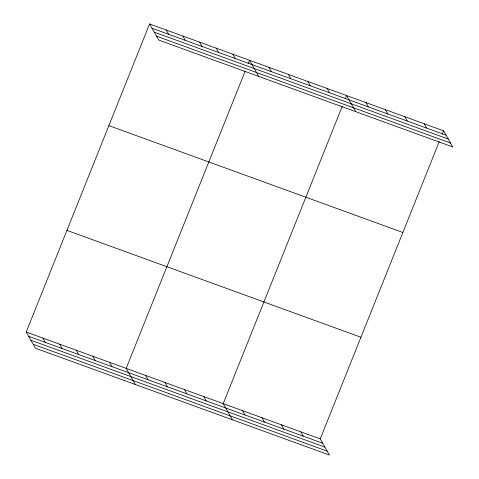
<?xml version="1.0" encoding="UTF-8"?>
<svg xmlns="http://www.w3.org/2000/svg" width="479" height="479" viewBox="0 0 479 479"><rect width="100%" height="100%" fill="white"/><g stroke="black" fill="none" stroke-linecap="round" stroke-linejoin="round"><path stroke-width="0.72" d="M26.219 332.043L320.223 438.908L329.432 455.05L35.428 348.185L26.219 332.043L149.568 23.95L443.572 130.815L452.781 146.957L158.777 40.092L149.568 23.95M245.188 71.126L126.181 368.375L135.389 384.523M248.176 63.671L249.529 60.282L258.738 76.43M342.21 106.392L223.202 403.641L232.411 419.784M345.191 98.937L346.551 95.549L355.759 111.691M320.223 438.908L439.231 141.658M442.213 134.204L443.572 130.815M152.029 28.267L446.033 135.126M154.256 32.171L448.26 139.03M156.549 36.188L450.553 143.053M108.865 125.624L402.869 232.483M66.922 230.375L360.926 337.234M28.68 336.36L322.684 443.219M30.907 340.264L324.912 447.123M33.201 344.281L327.205 451.146M424.166 123.762L426.627 128.073M404.761 116.708L407.222 121.019M385.361 109.655L387.822 113.966M365.956 102.602L368.417 106.913M327.145 88.495L329.606 92.806M307.74 81.442L310.2 85.759M288.34 74.389L290.801 78.706M268.935 67.335L271.395 71.652M232.872 54.229L235.333 58.54M216.209 48.169L218.669 52.486M199.551 42.116L202.012 46.433M182.888 36.063L185.349 40.374M166.231 30.003L168.692 34.32M300.818 431.854L303.279 436.165M281.413 424.801L283.873 429.112M262.007 417.748L264.474 422.059M242.608 410.695L245.068 415.006M203.797 396.588L206.257 400.905M184.391 389.535L186.852 393.852M164.992 382.481L167.452 386.798M145.586 375.428L148.047 379.745M109.523 362.322L111.984 366.633M92.86 356.268L95.321 360.579M76.203 350.209L78.664 354.526M59.54 344.156L62.001 348.467M42.882 338.096L45.343 342.413"/></g></svg>
